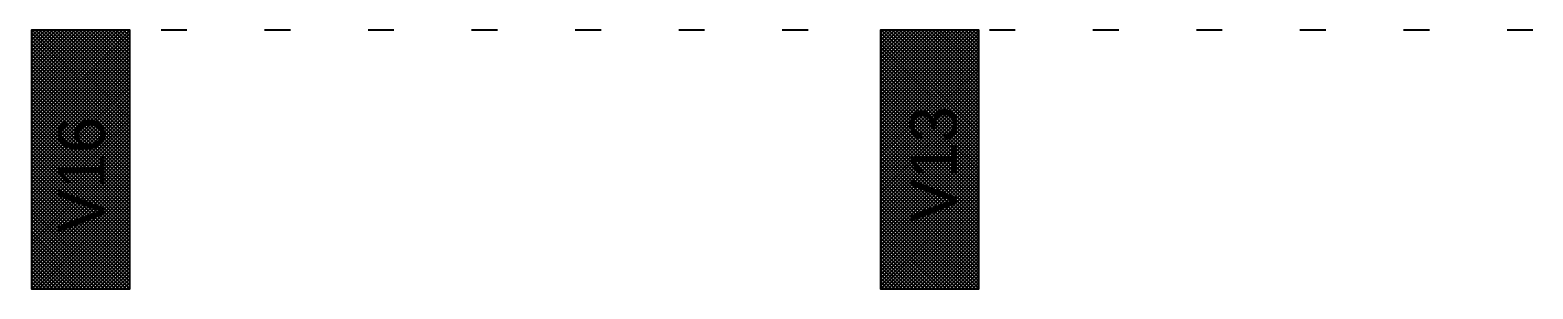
# Model space of a CAD drawing. Extents: x 0 to 119, y 0 to 84.
# Drawn here: x 50.74 to 56.55, y 24.4 to 25.4 of the extents above; entities that cross this region are included whole.
import ezdxf

# ---------------------------------------------------------------- set-up
doc = ezdxf.new("R2010")
doc.units = 0
doc.header["$MEASUREMENT"] = 0
doc.linetypes.add('ESTILO_TQS_0002', pattern=[0.4, 0.1, -0.3])
for name, color, linetype in [('29', 9, 'CONTINUOUS'), ('3', 7, 'CONTINUOUS'), ('32', 250, 'CONTINUOUS'), ('6', 178, 'CONTINUOUS')]:
    doc.layers.add(name, color=color, linetype=linetype)
doc.styles.add('TQS_ARIAL', font='arial.ttf')

msp = doc.modelspace()

# ---------------------------------------------------------------- linework, layer by layer
at = {"layer": '29', "color": 9, "linetype": 'Continuous'}
for p, q in [((50.748957, 25.024413), (51.128957, 25.403421)), ((50.748957, 25.038555), (51.113823, 25.403421)), ((50.748957, 25.052697), (51.099681, 25.403421)), ((50.748957, 25.066839), (51.085539, 25.403421)), ((50.748957, 25.080981), (51.071397, 25.403421)), ((50.748957, 25.095123), (51.057255, 25.403421)), ((50.748957, 25.109266), (51.043113, 25.403421)), ((50.748957, 25.123408), (51.02897, 25.403421)), ((50.748957, 25.13755), (51.014828, 25.403421)), ((50.748957, 25.151692), (51.000686, 25.403421)), ((50.748957, 25.165834), (50.986544, 25.403421)), ((50.748957, 25.179976), (50.972402, 25.403421)), ((50.748957, 25.194118), (50.95826, 25.403421)), ((50.748957, 25.208261), (50.944118, 25.403421)), ((50.748957, 25.222403), (50.929976, 25.403421)), ((50.748957, 25.236545), (50.915833, 25.403421)), ((50.748957, 25.250687), (50.901691, 25.403421)), ((50.748957, 25.264829), (50.887549, 25.403421)), ((50.748957, 25.278971), (50.873407, 25.403421)), ((50.748957, 25.293113), (50.859265, 25.403421)), ((50.748957, 25.307255), (50.845123, 25.403421)), ((50.748957, 25.321398), (50.830981, 25.403421)), ((50.748957, 25.33554), (50.816838, 25.403421)), ((50.748957, 25.349682), (50.802696, 25.403421)), ((50.748957, 25.363824), (50.788554, 25.403421)), ((50.748957, 25.377966), (50.774412, 25.403421)), ((50.748957, 25.392108), (50.76027, 25.403421)), ((50.748957, 25.392301), (51.128957, 25.012301)), ((50.748957, 25.010271), (51.128957, 25.390271)), ((50.748957, 25.378159), (51.128957, 24.998159)), ((50.748957, 24.996128), (51.128957, 25.376128)), ((50.75198, 25.403421), (51.128957, 25.026443)), ((50.766122, 25.403421), (51.128957, 25.040585)), ((50.780264, 25.403421), (51.128957, 25.054727)), ((50.794406, 25.403421), (51.128957, 25.068869)), ((50.808548, 25.403421), (51.128957, 25.083011)), ((50.82269, 25.403421), (51.128957, 25.097154)), ((50.836832, 25.403421), (51.128957, 25.111296)), ((50.850975, 25.403421), (51.128957, 25.125438)), ((50.865117, 25.403421), (51.128957, 25.13958)), ((50.879259, 25.403421), (51.128957, 25.153722)), ((50.893401, 25.403421), (51.128957, 25.167864)), ((50.907543, 25.403421), (51.128957, 25.182006)), ((50.921685, 25.403421), (51.128957, 25.196149)), ((50.935827, 25.403421), (51.128957, 25.210291)), ((50.94997, 25.403421), (51.128957, 25.224433)), ((50.964112, 25.403421), (51.128957, 25.238575)), ((50.978254, 25.403421), (51.128957, 25.252717)), ((50.992396, 25.403421), (51.128957, 25.266859)), ((51.006538, 25.403421), (51.128957, 25.281001)), ((51.02068, 25.403421), (51.128957, 25.295143)), ((51.034822, 25.403421), (51.128957, 25.309286)), ((51.048964, 25.403421), (51.128957, 25.323428)), ((51.063107, 25.403421), (51.128957, 25.33757)), ((51.077249, 25.403421), (51.128957, 25.351712)), ((51.091391, 25.403421), (51.128957, 25.365854)), ((51.105533, 25.403421), (51.128957, 25.379996)), ((51.119675, 25.403421), (51.128957, 25.394138)), ((54.028957, 25.023437), (54.408957, 25.403421)), ((54.028957, 25.037579), (54.394799, 25.403421)), ((54.028957, 25.051722), (54.380657, 25.403421)), ((54.028957, 25.065864), (54.366514, 25.403421)), ((54.028957, 25.080006), (54.352372, 25.403421)), ((54.028957, 25.094148), (54.33823, 25.403421)), ((54.028957, 25.10829), (54.324088, 25.403421)), ((54.028957, 25.122432), (54.309946, 25.403421)), ((54.028957, 25.136574), (54.295804, 25.403421)), ((54.028957, 25.150717), (54.281662, 25.403421)), ((54.028957, 25.164859), (54.26752, 25.403421)), ((54.028957, 25.179001), (54.253377, 25.403421)), ((54.028957, 25.193143), (54.239235, 25.403421)), ((54.028957, 25.207285), (54.225093, 25.403421)), ((54.028957, 25.221427), (54.210951, 25.403421)), ((54.028957, 25.235569), (54.196809, 25.403421)), ((54.028957, 25.249711), (54.182667, 25.403421)), ((54.028957, 25.263854), (54.168525, 25.403421)), ((54.028957, 25.277996), (54.154382, 25.403421)), ((54.028957, 25.292138), (54.14024, 25.403421)), ((54.028957, 25.30628), (54.126098, 25.403421)), ((54.028957, 25.320422), (54.111956, 25.403421)), ((54.028957, 25.334564), (54.097814, 25.403421)), ((54.028957, 25.348706), (54.083672, 25.403421)), ((54.028957, 25.362849), (54.06953, 25.403421)), ((54.028957, 25.376991), (54.055387, 25.403421)), ((54.028957, 25.391133), (54.041245, 25.403421)), ((54.028957, 25.393276), (54.408957, 25.013276)), ((54.028957, 25.009295), (54.408957, 25.389295)), ((54.028957, 25.379134), (54.408957, 24.999805)), ((54.028957, 24.995153), (54.408957, 25.375153)), ((54.032955, 25.403421), (54.408957, 25.027418)), ((54.047097, 25.403421), (54.408957, 25.04156)), ((54.061239, 25.403421), (54.408957, 25.055703)), ((54.075381, 25.403421), (54.408957, 25.069845)), ((54.089524, 25.403421), (54.408957, 25.083987)), ((54.103666, 25.403421), (54.408957, 25.098129)), ((54.117808, 25.403421), (54.408957, 25.112271)), ((54.13195, 25.403421), (54.408957, 25.126413)), ((54.146092, 25.403421), (54.408957, 25.140555)), ((54.160234, 25.403421), (54.408957, 25.154698)), ((54.174376, 25.403421), (54.408957, 25.16884)), ((54.188519, 25.403421), (54.408957, 25.182982)), ((54.202661, 25.403421), (54.408957, 25.197124)), ((54.216803, 25.403421), (54.408957, 25.211266)), ((54.230945, 25.403421), (54.408957, 25.225408)), ((54.245087, 25.403421), (54.408957, 25.23955)), ((54.259229, 25.403421), (54.408957, 25.253693)), ((54.273371, 25.403421), (54.408957, 25.267835)), ((54.287514, 25.403421), (54.408957, 25.281977)), ((54.301656, 25.403421), (54.408957, 25.296119)), ((54.315798, 25.403421), (54.408957, 25.310261)), ((54.32994, 25.403421), (54.408957, 25.324403)), ((54.344082, 25.403421), (54.408957, 25.338545)), ((54.358224, 25.403421), (54.408957, 25.352687)), ((54.372366, 25.403421), (54.408957, 25.36683)), ((54.386508, 25.403421), (54.408957, 25.380972)), ((54.400651, 25.403421), (54.408957, 25.395114)), ((50.748957, 25.364016), (51.128957, 24.984016)), ((50.748957, 24.981986), (51.128957, 25.361986)), ((50.748957, 25.349874), (51.128957, 24.969874)), ((50.748957, 24.967844), (51.128957, 25.347844)), ((50.748957, 25.335732), (51.128957, 24.955732)), ((50.748957, 24.953702), (51.128957, 25.333702)), ((50.748957, 25.32159), (51.128957, 24.94159)), ((50.748957, 24.93956), (51.128957, 25.31956)), ((54.028957, 25.364992), (54.408957, 24.984992)), ((54.028957, 24.981011), (54.408957, 25.361011)), ((54.028957, 25.35085), (54.408957, 24.97085)), ((54.028957, 24.966869), (54.408957, 25.346869)), ((54.028957, 25.336708), (54.408957, 24.956708)), ((54.028957, 24.952727), (54.408957, 25.332727)), ((54.028957, 25.322566), (54.408957, 24.942566)), ((54.028957, 24.938584), (54.408957, 25.318584)), ((50.748957, 25.307448), (51.128957, 24.927448)), ((50.748957, 24.925418), (51.128957, 25.305418)), ((50.748957, 25.293306), (51.128957, 24.913306)), ((50.748957, 24.910661), (51.128957, 25.291276)), ((50.748957, 25.279164), (51.128957, 24.899164)), ((50.748957, 24.897134), (51.128957, 25.277134)), ((50.748957, 25.265022), (51.128957, 24.885022)), ((50.748957, 24.882991), (51.128957, 25.262991)), ((54.028957, 25.308423), (54.408957, 24.928423)), ((54.028957, 24.924442), (54.408957, 25.304442)), ((54.028957, 25.294281), (54.408957, 24.914281)), ((54.028957, 24.910661), (54.408957, 25.2903)), ((54.028957, 25.280139), (54.408957, 24.900139)), ((54.028957, 24.896158), (54.408957, 25.276158)), ((54.028957, 25.265997), (54.408957, 24.885997)), ((54.028957, 24.882016), (54.408957, 25.262016)), ((50.748957, 25.250879), (51.128957, 24.870879)), ((50.748957, 24.868849), (51.128957, 25.248849)), ((50.748957, 25.236737), (51.128957, 24.856737)), ((50.748957, 24.854707), (51.128957, 25.234707)), ((50.748957, 25.222595), (51.128957, 24.842595)), ((50.748957, 24.840565), (51.128957, 25.220565)), ((50.748957, 25.208453), (51.128957, 24.828453)), ((50.748957, 24.826423), (51.128957, 25.206423)), ((54.028957, 25.251855), (54.408957, 24.871855)), ((54.028957, 24.867874), (54.408957, 25.247874)), ((54.028957, 25.237713), (54.408957, 24.857713)), ((54.028957, 24.853732), (54.408957, 25.233732)), ((54.028957, 25.223571), (54.408957, 24.843571)), ((54.028957, 24.83959), (54.408957, 25.21959)), ((54.028957, 25.209428), (54.408957, 24.829428)), ((54.028957, 24.825447), (54.408957, 25.205447)), ((50.748957, 25.194311), (51.128957, 24.814311)), ((50.748957, 24.812281), (51.128957, 25.192281)), ((50.748957, 25.180169), (51.128957, 24.800169)), ((50.748957, 24.798139), (51.128957, 25.178356)), ((50.748957, 25.166027), (51.128957, 24.786027)), ((50.748957, 24.783996), (51.128957, 25.163996)), ((50.748957, 25.151884), (51.128957, 24.771884)), ((50.748957, 24.769854), (51.128957, 25.149854)), ((54.028957, 25.195286), (54.408957, 24.815286)), ((54.028957, 24.811305), (54.408957, 25.191305)), ((54.028957, 25.181144), (54.408957, 24.801144)), ((54.028957, 24.797163), (54.408957, 25.177163)), ((54.028957, 25.167002), (54.408957, 24.787002)), ((54.028957, 24.783021), (54.408957, 25.163021)), ((54.028957, 25.15286), (54.408957, 24.77286)), ((54.028957, 24.768879), (54.408957, 25.148879)), ((50.748957, 25.137742), (51.128957, 24.757742)), ((50.748957, 24.755712), (51.128957, 25.135712)), ((50.748957, 25.1236), (51.128957, 24.7436)), ((50.748957, 24.74157), (51.128957, 25.12157)), ((50.748957, 25.109458), (51.128957, 24.729458)), ((50.748957, 24.727428), (51.128957, 25.107428)), ((50.748957, 25.095316), (51.128957, 24.715316)), ((50.748957, 24.713286), (51.128957, 25.093286)), ((54.028957, 25.138718), (54.408957, 24.758718)), ((54.028957, 24.754737), (54.408957, 25.134737)), ((54.028957, 25.124576), (54.408957, 24.744576)), ((54.028957, 24.740595), (54.408957, 25.120595)), ((54.028957, 25.110433), (54.408957, 24.730433)), ((54.028957, 24.726452), (54.408957, 25.106452)), ((54.028957, 25.096291), (54.408957, 24.716291)), ((54.028957, 24.71231), (54.408957, 25.09231)), ((54.028957, 25.082149), (54.408957, 24.702149)), ((50.748957, 25.081174), (51.128957, 24.701174)), ((50.748957, 24.699144), (51.128957, 25.079144)), ((50.748957, 25.067032), (51.128957, 24.687032)), ((50.748957, 24.685001), (51.128957, 25.065001)), ((50.748957, 25.052889), (51.128957, 24.672889)), ((50.748957, 24.670859), (51.128957, 25.050859)), ((50.748957, 25.038747), (51.128957, 24.658747)), ((50.748957, 24.656717), (51.128957, 25.036717)), ((50.748957, 25.024605), (51.128957, 24.644605)), ((54.028957, 24.698168), (54.408957, 25.078168)), ((54.028957, 25.068007), (54.408957, 24.688007)), ((54.028957, 24.684026), (54.408957, 25.064026)), ((54.028957, 25.053865), (54.408957, 24.673865)), ((54.028957, 24.669884), (54.408957, 25.049884)), ((54.028957, 25.039723), (54.408957, 24.659723)), ((54.028957, 24.655742), (54.408957, 25.035742)), ((54.028957, 25.025581), (54.408957, 24.645581)), ((50.748957, 24.642575), (51.128957, 25.022575)), ((50.748957, 25.010463), (51.128957, 24.630463)), ((50.748957, 24.628485), (51.128957, 25.008433)), ((50.748957, 24.996321), (51.128957, 24.616321)), ((50.748957, 24.614291), (51.128957, 24.994291)), ((50.748957, 24.982179), (51.128957, 24.602179)), ((50.748957, 24.600149), (51.128957, 24.980149)), ((50.748957, 24.968037), (51.128957, 24.588037)), ((50.748957, 24.586007), (51.128957, 24.966007)), ((54.028957, 24.6416), (54.408957, 25.0216)), ((54.028957, 25.011439), (54.408957, 24.631439)), ((54.028957, 24.627457), (54.408957, 25.007457)), ((54.028957, 24.997296), (54.408957, 24.617296)), ((54.028957, 24.613315), (54.408957, 24.993315)), ((54.028957, 24.983154), (54.408957, 24.603154)), ((54.028957, 24.599173), (54.408957, 24.979173)), ((54.028957, 24.969012), (54.408957, 24.589012)), ((50.748957, 24.953895), (51.128957, 24.573895)), ((50.748957, 24.571864), (51.128957, 24.951864)), ((50.748957, 24.939752), (51.128957, 24.559752)), ((50.748957, 24.557722), (51.128957, 24.937722)), ((50.748957, 24.92561), (51.128957, 24.54561)), ((50.748957, 24.54358), (51.128957, 24.92358)), ((50.748957, 24.910661), (51.128957, 24.531468)), ((50.748957, 24.529438), (51.128957, 24.909438)), ((54.028957, 24.585031), (54.408957, 24.965031)), ((54.028957, 24.95487), (54.408957, 24.57487)), ((54.028957, 24.570889), (54.408957, 24.950889)), ((54.028957, 24.940728), (54.408957, 24.560728)), ((54.028957, 24.556747), (54.408957, 24.936747)), ((54.028957, 24.926586), (54.408957, 24.546586)), ((54.028957, 24.542605), (54.408957, 24.922605)), ((54.028957, 24.912444), (54.408957, 24.532444)), ((54.028957, 24.528463), (54.408957, 24.908463)), ((50.748957, 24.897326), (51.128957, 24.517326)), ((50.748957, 24.515296), (51.128957, 24.896181)), ((50.748957, 24.883184), (51.128957, 24.503184)), ((50.748957, 24.501154), (51.128957, 24.881154)), ((50.748957, 24.869042), (51.128957, 24.489042)), ((50.748957, 24.487012), (51.128957, 24.867012)), ((50.748957, 24.8549), (51.128957, 24.4749)), ((50.748957, 24.472869), (51.128957, 24.852869)), ((54.028957, 24.898301), (54.408957, 24.518301)), ((54.028957, 24.51432), (54.408957, 24.89432)), ((54.028957, 24.884159), (54.408957, 24.504159)), ((54.028957, 24.500178), (54.408957, 24.880178)), ((54.028957, 24.870017), (54.408957, 24.490017)), ((54.028957, 24.486036), (54.408957, 24.866036)), ((54.028957, 24.855875), (54.408957, 24.475875)), ((54.028957, 24.471894), (54.408957, 24.851894)), ((50.748957, 24.840757), (51.128957, 24.460757)), ((50.748957, 24.458727), (51.128957, 24.838727)), ((50.748957, 24.826615), (51.128957, 24.446615)), ((50.748957, 24.444585), (51.128957, 24.824585)), ((50.748957, 24.812473), (51.128957, 24.432473)), ((50.748957, 24.430443), (51.128957, 24.810443)), ((50.748957, 24.798331), (51.128957, 24.418331)), ((50.748957, 24.416301), (51.128957, 24.796301)), ((54.028957, 24.841733), (54.408957, 24.461733)), ((54.028957, 24.457752), (54.408957, 24.837752)), ((54.028957, 24.827591), (54.408957, 24.447591)), ((54.028957, 24.44361), (54.408957, 24.82361)), ((54.028957, 24.813449), (54.408957, 24.433449)), ((54.028957, 24.429468), (54.408957, 24.809468)), ((54.028957, 24.799307), (54.408957, 24.419307)), ((54.028957, 24.415325), (54.408957, 24.795325)), ((50.748957, 24.784189), (51.128957, 24.403421)), ((50.748957, 24.770047), (51.115584, 24.403421)), ((50.748957, 24.755905), (51.101441, 24.403421)), ((50.748957, 24.741763), (51.087299, 24.403421)), ((50.750219, 24.403421), (51.128957, 24.782159)), ((50.764362, 24.403421), (51.128957, 24.768017)), ((50.778504, 24.403421), (51.128957, 24.753875)), ((50.792646, 24.403421), (51.128957, 24.739732)), ((54.028957, 24.785164), (54.408957, 24.405164)), ((54.028957, 24.771022), (54.396559, 24.403421)), ((54.028957, 24.75688), (54.382417, 24.403421)), ((54.028957, 24.742738), (54.368275, 24.403421)), ((54.031195, 24.403421), (54.408957, 24.781183)), ((54.045337, 24.403421), (54.408957, 24.767041)), ((54.059479, 24.403421), (54.408957, 24.752899)), ((54.073621, 24.403421), (54.408957, 24.738757)), ((50.748957, 24.72762), (51.073157, 24.403421)), ((50.748957, 24.713478), (51.059015, 24.403421)), ((50.748957, 24.699336), (51.044873, 24.403421)), ((50.748957, 24.685194), (51.030731, 24.403421)), ((50.806788, 24.403421), (51.128957, 24.72559)), ((50.82093, 24.403421), (51.128957, 24.711448)), ((50.834482, 24.403421), (51.128957, 24.697306)), ((50.849214, 24.403421), (51.128957, 24.683164)), ((54.028957, 24.728596), (54.354133, 24.403421)), ((54.028957, 24.714454), (54.33999, 24.403421)), ((54.028957, 24.700312), (54.325848, 24.403421)), ((54.028957, 24.686169), (54.311706, 24.403421)), ((54.087763, 24.403421), (54.408957, 24.724615)), ((54.101906, 24.403421), (54.408957, 24.710473)), ((54.116048, 24.403421), (54.408957, 24.696331)), ((54.13019, 24.403421), (54.408957, 24.682188)), ((50.748957, 24.671052), (51.016589, 24.403421)), ((50.748957, 24.65691), (51.002446, 24.403421)), ((50.748957, 24.642768), (50.988304, 24.403421)), ((50.748957, 24.628485), (50.974162, 24.403421)), ((50.863356, 24.403421), (51.128957, 24.669022)), ((50.877499, 24.403421), (51.128957, 24.65488)), ((50.891641, 24.403421), (51.128957, 24.640737)), ((50.905783, 24.403421), (51.128957, 24.626595)), ((54.028957, 24.672027), (54.297564, 24.403421)), ((54.028957, 24.657885), (54.283422, 24.403421)), ((54.028957, 24.643743), (54.26928, 24.403421)), ((54.028957, 24.629601), (54.255584, 24.403421)), ((54.144332, 24.403421), (54.408957, 24.668046)), ((54.158474, 24.403421), (54.408957, 24.653904)), ((54.172616, 24.403421), (54.408957, 24.639762)), ((54.186758, 24.403421), (54.408957, 24.62562)), ((50.748957, 24.614483), (50.96002, 24.403421)), ((50.748957, 24.600341), (50.945878, 24.403421)), ((50.748957, 24.586199), (50.931736, 24.403421)), ((50.748957, 24.572057), (50.917594, 24.403421)), ((50.919925, 24.403421), (51.128957, 24.612453)), ((50.934067, 24.403421), (51.128957, 24.598311)), ((50.948209, 24.403421), (51.128957, 24.584169)), ((50.962351, 24.403421), (51.128957, 24.570027)), ((54.028957, 24.615459), (54.240995, 24.403421)), ((54.028957, 24.601317), (54.226853, 24.403421)), ((54.028957, 24.587174), (54.212711, 24.403421)), ((54.028957, 24.573032), (54.198569, 24.403421)), ((54.2009, 24.403421), (54.408957, 24.611478)), ((54.215043, 24.403421), (54.408957, 24.597336)), ((54.229185, 24.403421), (54.408957, 24.583193)), ((54.243327, 24.403421), (54.408957, 24.569051)), ((50.748957, 24.557915), (50.903451, 24.403421)), ((50.748957, 24.543773), (50.889309, 24.403421)), ((50.748957, 24.52963), (50.875167, 24.403421)), ((50.748957, 24.515488), (50.861025, 24.403421)), ((50.748957, 24.501346), (50.846883, 24.403421)), ((50.976494, 24.403421), (51.128957, 24.555885)), ((50.990636, 24.403421), (51.128957, 24.541742)), ((51.004778, 24.403421), (51.128957, 24.5276)), ((51.01892, 24.403421), (51.128957, 24.513458)), ((54.028957, 24.55889), (54.184427, 24.403421)), ((54.028957, 24.544748), (54.170285, 24.403421)), ((54.028957, 24.530606), (54.156143, 24.403421)), ((54.028957, 24.516464), (54.142001, 24.403421)), ((54.028957, 24.502322), (54.127858, 24.403421)), ((54.257469, 24.403421), (54.408957, 24.554909)), ((54.271611, 24.403421), (54.408957, 24.540767)), ((54.285753, 24.403421), (54.408957, 24.526625)), ((54.299895, 24.403421), (54.408957, 24.512483)), ((50.748957, 24.487204), (50.832741, 24.403421)), ((50.748957, 24.473062), (50.818599, 24.403421)), ((50.748957, 24.45892), (50.804457, 24.403421)), ((50.748957, 24.444778), (50.790314, 24.403421)), ((51.033062, 24.403421), (51.128957, 24.499316)), ((51.047204, 24.403421), (51.128957, 24.485174)), ((51.061346, 24.403421), (51.128957, 24.471032)), ((51.075489, 24.403421), (51.128957, 24.45689)), ((54.028957, 24.48818), (54.113716, 24.403421)), ((54.028957, 24.474037), (54.099574, 24.403421)), ((54.028957, 24.459895), (54.085432, 24.403421)), ((54.028957, 24.445753), (54.07129, 24.403421)), ((54.314038, 24.403421), (54.408957, 24.498341)), ((54.32818, 24.403421), (54.408957, 24.484198)), ((54.342322, 24.403421), (54.408957, 24.470056)), ((54.356464, 24.403421), (54.408957, 24.455914)), ((50.748957, 24.430636), (50.776172, 24.403421)), ((50.748957, 24.416493), (50.76203, 24.403421)), ((51.089631, 24.403421), (51.128957, 24.442748)), ((51.103773, 24.403421), (51.128957, 24.428605)), ((51.117915, 24.403421), (51.128957, 24.414463)), ((54.028957, 24.431611), (54.057148, 24.403421)), ((54.028957, 24.417469), (54.043006, 24.403421)), ((54.370606, 24.403421), (54.408957, 24.441772)), ((54.384748, 24.403421), (54.408957, 24.42763)), ((54.39889, 24.403421), (54.408957, 24.413488))]:
    msp.add_line(p, q, dxfattribs=at)
for points in [[(50.748957, 24.910661), (50.748957, 24.628485), (50.748957, 24.403421), (50.834482, 24.403421), (51.021731, 24.403421), (51.128957, 24.403421), (51.128957, 24.896181), (51.128957, 25.178356), (51.128957, 25.403421), (50.941709, 25.403421), (50.834482, 25.403421), (50.748957, 25.403421), (50.748957, 24.910661)], [(54.068335, 25.403421), (54.028957, 25.403421), (54.028957, 24.910661), (54.028957, 24.807036), (54.028957, 24.403421), (54.216206, 24.403421), (54.255584, 24.403421), (54.408957, 24.403421), (54.408957, 24.896181), (54.408957, 24.999805), (54.408957, 25.403421), (54.255584, 25.403421), (54.068335, 25.403421)]]:
    msp.add_lwpolyline(points, dxfattribs=at)
at = {"layer": '3', "color": 7, "linetype": 'ESTILO_TQS_0002'}
msp.add_line((56.549899, 25.403421), (47.053151, 25.403421), dxfattribs=at)
at = {"layer": '32', "color": 250, "linetype": 'Continuous'}
msp.add_line((56.549899, 25.403421), (56.549899, 25.403421), dxfattribs=at)
at = {"layer": '6', "color": 178, "linetype": 'Continuous'}
for p, q in [((50.834482, 25.403421), (50.748957, 25.403421)), ((50.748957, 25.403421), (50.748957, 24.910661)), ((50.941709, 25.403421), (50.834482, 25.403421)), ((51.128957, 25.403421), (50.941709, 25.403421)), ((51.128957, 25.178356), (51.128957, 25.403421)), ((54.068335, 25.403421), (54.028957, 25.403421)), ((54.028957, 25.403421), (54.028957, 24.910661)), ((54.408957, 25.403421), (54.068335, 25.403421)), ((54.408957, 24.999805), (54.408957, 25.403421)), ((51.128957, 24.896181), (51.128957, 25.178356)), ((54.408957, 24.896181), (54.408957, 24.999805)), ((50.748957, 24.910661), (50.748957, 24.403421)), ((54.028957, 24.910661), (54.028957, 24.807036)), ((51.128957, 24.403421), (51.128957, 24.896181)), ((54.408957, 24.403421), (54.408957, 24.896181)), ((54.028957, 24.807036), (54.028957, 24.403421)), ((50.748957, 24.403421), (50.834482, 24.403421)), ((50.834482, 24.403421), (51.021731, 24.403421)), ((51.021731, 24.403421), (51.128957, 24.403421)), ((54.028957, 24.403421), (54.216206, 24.403421)), ((54.216206, 24.403421), (54.255584, 24.403421)), ((54.255584, 24.403421), (54.408957, 24.403421))]:
    msp.add_line(p, q, dxfattribs=at)

# ---------------------------------------------------------------- texts
at = {"layer": '32', "color": 250, "linetype": 'Continuous', "style": 'TQS_ARIAL'}
for s, p in [('V13', (54.324374, 24.661301)), ('V16', (51.032075, 24.620304))]:
    msp.add_text(s, height=0.18, rotation=90, dxfattribs=at).set_placement(p)

doc.saveas('drawing.dxf')
